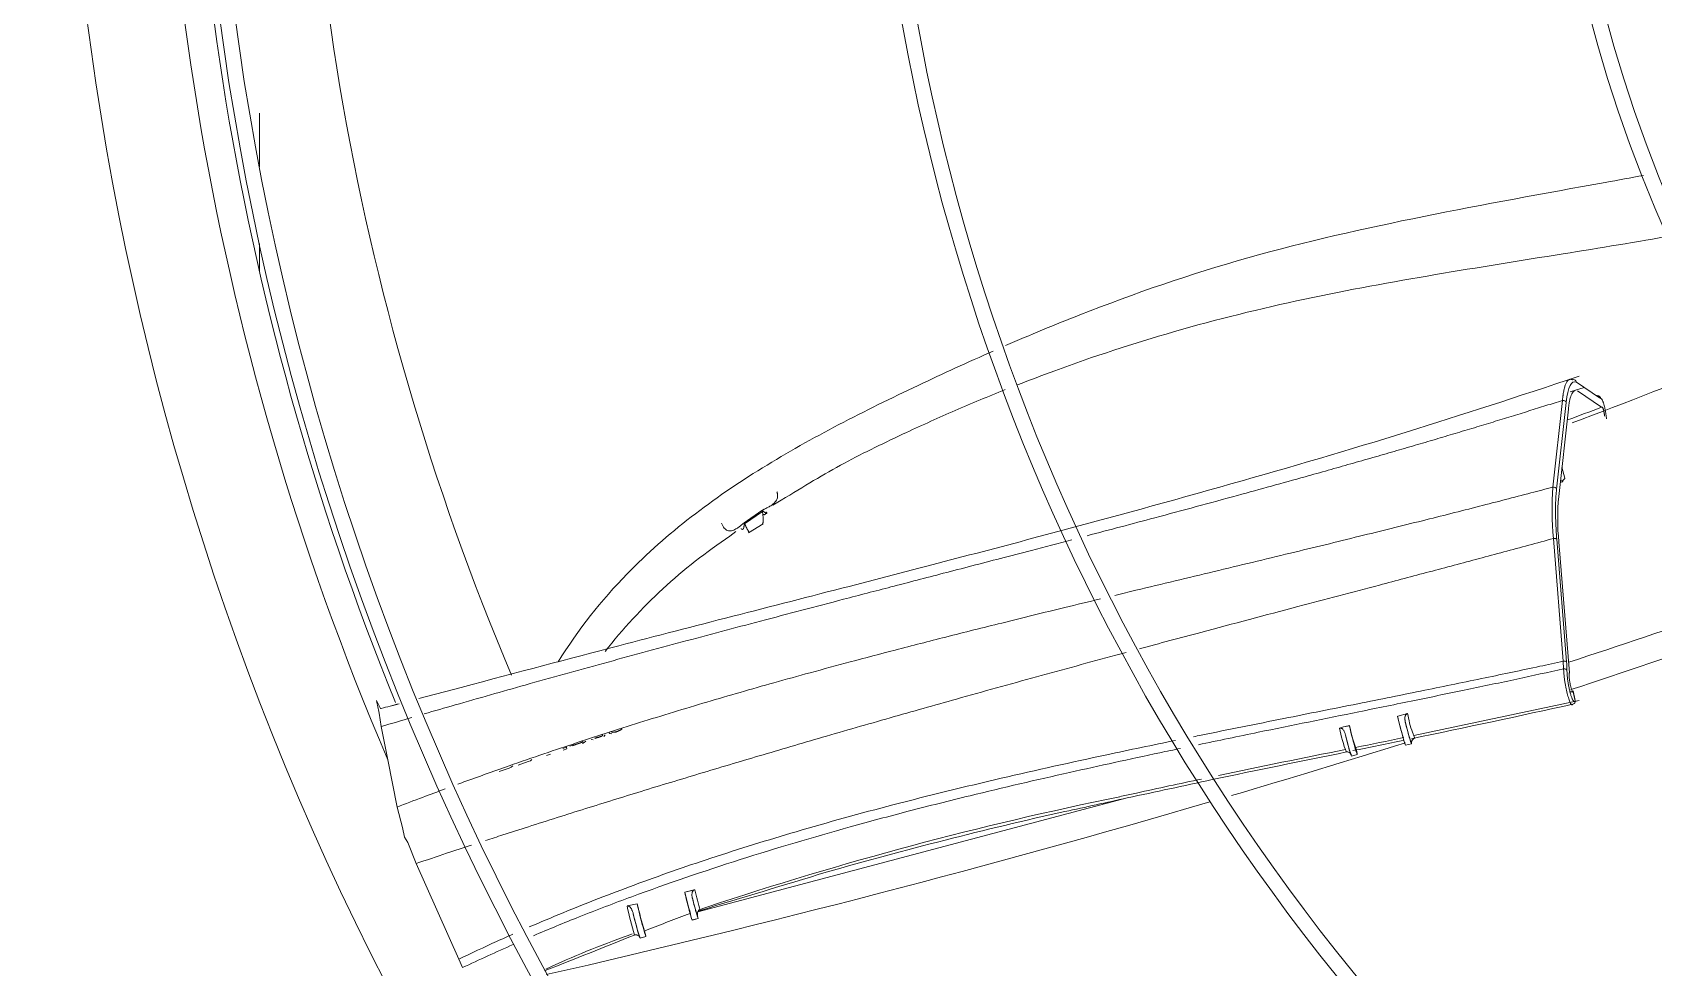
# Model space of a CAD drawing. Header units: millimetres. Extents: x 113490 to 142599, y -20467 to 115.
# Drawn here: x 133195.7 to 133460.5, y -11575.6 to -11422.9 of the extents above; entities that cross this region are included whole.
import ezdxf

# ---------------------------------------------------------------- set-up
doc = ezdxf.new("R2010")
doc.units = ezdxf.units.MM
doc.layers.add('DV3_0', color=7, linetype='Continuous')

msp = doc.modelspace()

# ---------------------------------------------------------------- linework, layer by layer
at = {"layer": 'DV3_0', "color": 7, "linetype": 'Continuous', "lineweight": 15}
for p, q in [((133232.75, -11444.84), (133232.75, -11436.07)), ((133232.75, -11461.9), (133232.75, -11457.32)), ((133447.85, -11479.98), (133451.64, -11482.54)), ((133449.13, -11480.84), (133446.84, -11481.58)), ((133451.97, -11484.07), (133448.04, -11481.39)), ((133451.45, -11482.22), (133451.45, -11482.22)), ((133446.54, -11484.4), (133444.96, -11498.62)), ((133445.98, -11495.66), (133445.49, -11493.83)), ((133314.82, -11500.95), (133311.93, -11502.95)), ((133316.59, -11500.06), (133317.98, -11499.25)), ((133309.6, -11505.13), (133310.57, -11504.37)), ((133311.93, -11502.95), (133312, -11503.09)), ((133312.63, -11504.58), (133315.05, -11503.1)), ((133444.98, -11506.04), (133446.7, -11527.45)), ((133265.72, -11529.82), (133258.81, -11531.64)), ((133447.67, -11531.96), (133447.3, -11530.37)), ((133251.88, -11531.96), (133252.52, -11533.29)), ((133252.62, -11533.27), (133252.52, -11533.29)), ((133255.59, -11532.49), (133254.4, -11532.81)), ((133421.29, -11537.66), (133448.31, -11531.98)), ((133252.33, -11534.02), (133252.62, -11536.21)), ((133252.62, -11536.21), (133253.71, -11541.62)), ((133409.82, -11536.28), (133410.79, -11536.04)), ((133410.8, -11536.09), (133409.82, -11536.28)), ((133410.8, -11536.09), (133410.79, -11536.04)), ((133418.66, -11534.53), (133420.28, -11534.08)), ((133285.13, -11538.88), (133283.47, -11539.42)), ((133285.47, -11538.73), (133285.13, -11538.88)), ((133285.41, -11538.81), (133285.14, -11538.93)), ((133285.6, -11538.67), (133285.41, -11538.81)), ((133285.54, -11538.99), (133285.8, -11538.84)), ((133285.8, -11538.84), (133286.04, -11538.61)), ((133286.94, -11538.32), (133287.26, -11538.37)), ((133287.98, -11537.97), (133287.49, -11538.09)), ((133287.94, -11538.08), (133287.58, -11538.16)), ((133288.21, -11537.99), (133287.94, -11538.08)), ((133288.26, -11537.88), (133287.98, -11537.97)), ((133288.55, -11537.85), (133288.21, -11537.99)), ((133288.67, -11537.71), (133288.26, -11537.88)), ((133288.74, -11537.71), (133288.55, -11537.85)), ((133288.85, -11537.57), (133288.74, -11537.71)), ((133289, -11537.82), (133289.24, -11537.59)), ((133289.9, -11537.24), (133290, -11537.35)), ((133290, -11537.35), (133290.32, -11537.4)), ((133290.41, -11537.19), (133290.24, -11537.13)), ((133290.55, -11537.12), (133290.28, -11537.14)), ((133291.05, -11537), (133290.55, -11537.12)), ((133291, -11537.11), (133290.64, -11537.19)), ((133291.28, -11537.03), (133291, -11537.11)), ((133291.32, -11536.91), (133291.05, -11537)), ((133291.61, -11536.88), (133291.28, -11537.03)), ((133291.73, -11536.75), (133291.32, -11536.91)), ((133291.8, -11536.75), (133291.61, -11536.88)), ((133291.99, -11536.59), (133291.73, -11536.75)), ((133409.13, -11536.47), (133409.82, -11536.28)), ((133279.65, -11540.95), (133280.27, -11540.74)), ((133282.91, -11539.6), (133282.29, -11539.8)), ((133282.36, -11540.06), (133282.98, -11539.86)), ((133282.98, -11539.86), (133282.85, -11539.4)), ((133285.14, -11538.93), (133283.89, -11539.34)), ((133411.09, -11541.02), (133412.06, -11540.78)), ((133419.93, -11539.26), (133420.9, -11539.01)), ((133253.71, -11541.62), (133255.23, -11549.36)), ((133271.89, -11543.55), (133273.55, -11542.99)), ((133273.55, -11542.99), (133273.89, -11542.83)), ((133273.89, -11542.83), (133274.14, -11542.63)), ((133275.01, -11542.5), (133276.67, -11541.94)), ((133276.67, -11541.94), (133277.01, -11541.79)), ((133277.01, -11541.79), (133277.25, -11541.59)), ((133255.23, -11549.36), (133256.13, -11552.7)), ((133374.48, -11547.85), (133304.36, -11566.45)), ((133373.26, -11547.66), (133375.99, -11547.07)), ((133256.13, -11552.7), (133256.46, -11554.25)), ((133256.46, -11554.25), (133256.97, -11555.15)), ((133256.97, -11555.15), (133258.34, -11558.58)), ((133258.34, -11558.58), (133265.31, -11574.2)), ((133292.79, -11565.51), (133294.44, -11565.14)), ((133302.21, -11563.27), (133303.74, -11562.88)), ((133302.21, -11563.27), (133303.86, -11562.89)), ((133302.63, -11566.88), (133303.09, -11566.73)), ((133303.16, -11566.74), (133302.63, -11566.88)), ((133303.44, -11567.8), (133304.41, -11567.56)), ((133303.45, -11567.77), (133304.41, -11567.53)), ((133304.41, -11567.53), (133304.32, -11567.17)), ((133304.42, -11566.2), (133305.82, -11565.7)), ((133292.99, -11570.31), (133293.65, -11570.08)), ((133294.91, -11570.73), (133294.89, -11570.64)), ((133294.91, -11570.76), (133295.88, -11570.52)), ((133295.87, -11570.39), (133295.66, -11569.6)), ((133265.31, -11574.2), (133265.91, -11575.57))]:
    msp.add_line(p, q, dxfattribs=at)
at = {"layer": 'DV3_0', "color": 7, "linetype": 'Continuous', "lineweight": 20}
for p, q in [((133444.02, -11497.11), (133445.58, -11482.96)), ((133444.62, -11497.45), (133446.19, -11483.28)), ((133314.9, -11501.09), (133312, -11503.09)), ((133445.71, -11525.54), (133444.11, -11505.5)), ((133446.24, -11525.65), (133444.64, -11505.61)), ((133445.75, -11526.8), (133445.71, -11525.54)), ((133447.67, -11532), (133447.34, -11530.58))]:
    msp.add_line(p, q, dxfattribs=at)
at = {"layer": 'DV3_0', "color": 7, "linetype": 'Continuous', "lineweight": 15}
for centre, radius, start, end in [((133678.24, -11359.99), 477.5, 136.9802, 223.0198), ((133678.24, -11359.99), 456, 136.2282, 225.3442), ((133678.24, -11359.99), 453.5, 135.9912, 225.5589), ((133678.24, -11359.99), 343.5, 135.6595, 225.6229), ((133678.24, -11359.99), 346, 136.506, 225.3203), ((133678.24, -11359.99), 236, 136.9648, 225.2631), ((133678.24, -11359.99), 233.5, 136.5342, 225.7814), ((133678.24, -11359.99), 457, 175.6931, 202.1465), ((133142.11, -10669.83), 871.89, 290.47901, 292.33228), ((133106.74, -10566.14), 980.7, 290.2634, 290.61082), ((133484.03, -11502.21), 39.24, 174.7559, 185.6061), ((133304.32, -11507.47), 12.36, 31.0863, 31.8376), ((133357.21, -11577.14), 86.33, 123.4772, 141.9595), ((133678.24, -11359.99), 551.5, 195.4775, 254.5225), ((132847.22, -9701.77), 1919.9, 288.19223, 289.74418), ((132867.8, -9772.02), 1851.09, 288.2319, 289.91843), ((133447.18, -11532.07), 0.5, 330.9289, 12.9262), ((133433.25, -11531.88), 22.84, 190.619, 201.0388), ((133442.4, -11529.93), 24.19, 190.9795, 199.6375), ((133436.1, -11531.62), 16.01, 188.8273, 200.2081), ((132867.8, -9772.02), 1851.09, 286.43453, 287.35385), ((133434.62, -11531.1), 26.05, 191.8874, 200.9495), ((133263.24, -10805.57), 748.94, 281.43776, 282.05045), ((133421.61, -11538.8), 0.682, 100.6555, 179.6082), ((133713.75, -13086.93), 1576.47, 101.10452, 101.8727), ((133410.34, -11541.1), 0.775, 14.577, 74.918), ((132952, -9548.27), 2043.73, 281.93018, 282.32762), ((133713.75, -13086.93), 1576.47, 101.97651, 102.37149), ((132867.8, -9772.02), 1851.09, 282.85376, 286.32061), ((133490.64, -12121.51), 585.73, 101.56002, 108.39319), ((133155.84, -10575.34), 996.79, 282.07121, 282.67051), ((131470.22, -5475.5), 6361.01, 286.762242, 286.955844), ((133355.19, -11550.91), 62.39, 193.1783, 197.4298), ((133363.98, -11548.14), 63.6, 193.7672, 196.9844), ((133303.82, -11562.68), 0.217, 249.4082, 281.2988), ((133349.45, -11553.68), 57.87, 191.8004, 196.6527), ((133343.06, -11554.98), 50.66, 193.4884, 198.1214), ((133639.63, -12438.16), 934.19, 111.14595, 111.60499), ((133305.43, -11566.87), 1.15, 158.6355, 195.001), ((133305.01, -11567.18), 0.98, 106.1831, 132.1162), ((132169.24, -8765.95), 3021.46, 291.55519, 291.85481), ((133345.17, -11716.99), 155.68, 109.5835, 114.9362)]:
    msp.add_arc(centre, radius, start, end, dxfattribs=at)
at = {"layer": 'DV3_0', "color": 7, "linetype": 'Continuous', "lineweight": 20}
for centre, radius, start, end in [((133678.24, -11359.99), 461.75, 175.5375, 203.1631), ((133669.56, -11360.32), 429.63, 176.1966, 202.9452), ((133489.26, -11500.81), 45.39, 175.3182, 185.9265), ((133426.38, -11527.28), 19.93, 0.7189, 4.7029), ((133031.02, -9651.69), 1926.37, 281.67731, 282.47942), ((133457.95, -11526.44), 39.1, 193.4878, 198.6422), ((133443.8, -11529.61), 34.61, 193.3187, 199.0477), ((133031.02, -9651.69), 1926.37, 281.38636, 281.64157), ((133436.1, -11531.62), 16.01, 200.2081, 203.8309), ((134320.95, -16025.12), 4576.28, 101.47805, 101.75882), ((133514.85, -12223.32), 689.87, 102.60617, 105.9473), ((133344.93, -11553.88), 42.73, 194.0223, 198.1249), ((133359.62, -11550.05), 57.22, 192.9705, 196.4331)]:
    msp.add_arc(centre, radius, start, end, dxfattribs=at)
for centre, major_axis, ratio, start_param, end_param in [((133449.94, -11496.51), (2.47, -16.6), 0.179754, 3.019318, 3.763452), ((133447.37, -11480.06), (-0.218, -0.45), 0.976139, 2.165143, 3.931409), ((133445.71, -11483.35), (-0.498, 0.049), 0.805706, 3.450205, 5.061922), ((133451.02, -11477.26), (0.83, -5.36), 0.179908, -0.200081, -0.039458), ((133444.13, -11497.52), (-0.496, 0.063), 0.833159, 3.472934, 5.046604), ((133445.76, -11525.72), (-0.498, -0.04), 0.37387, 3.336805, 4.768335), ((133445.82, -11527.11), (-0.5, -0.005), 0.617283, 3.372309, 4.844377), ((133447.18, -11532.07), (-0.437, 0.243), 0.958352, 3.141576, 3.823082), ((133447.18, -11532.07), (-0.487, -0.112), 0.366919, 2.946969, 3.140847), ((133410.44, -11541.03), (0.698, 0.05), 0.984426, 1.359553, 1.70257)]:
    msp.add_ellipse(centre, major_axis=major_axis, ratio=ratio, start_param=start_param, end_param=end_param, dxfattribs=at)
at = {"layer": 'DV3_0', "color": 7, "linetype": 'Continuous', "lineweight": 15}
for centre, major_axis, ratio, start_param, end_param in [((133451.16, -11482.62), (-0.319, -0.385), 0.964026, 2.39814, 4.055708), ((132166.16, -12010.67), (1052.8, 567.59), 0.529579, -0.151955, -0.148725), ((133447.18, -11532.07), (-0.437, 0.243), 0.958352, 2.27676, 3.141576), ((133411.32, -11537.87), (-0.74, 2.91), 0.031385, 0.880663, 3.86689), ((133419.19, -11536.35), (-0.74, 2.91), 0.031385, 0.886622, 3.141589), ((133420.16, -11536.11), (-0.74, 2.91), 0.031385, 1.37262, 3.36681), ((133410.36, -11538.12), (-0.74, 2.91), 0.031385, 1.377637, 3.141593), ((133295.07, -11567.32), (-0.81, 3.2), 0.031385, 0.813261, 3.41258), ((133302.7, -11564.89), (-0.74, 2.91), 0.031385, 0.97146, 3.141593), ((133303.67, -11564.65), (-0.74, 2.91), 0.031385, 1.418641, 3.277547), ((133294.1, -11567.56), (-0.81, 3.2), 0.031385, 1.319686, 3.141593)]:
    msp.add_ellipse(centre, major_axis=major_axis, ratio=ratio, start_param=start_param, end_param=end_param, dxfattribs=at)
for points, knots in [([(133458.81, -11446.21), (133456.72, -11446.6), (133454.64, -11446.98), (133442.59, -11449.17), (133432.71, -11450.94), (133413.18, -11454.88), (133403.56, -11457.04), (133384.8, -11462.32), (133375.68, -11465.47), (133362.67, -11470.59), (133358.63, -11472.26), (133354.63, -11474)], [0.0988758, 0.0988758, 0.0988758, 0.0988758, 0.125, 0.125, 0.25, 0.25, 0.375, 0.375, 0.5, 0.5, 0.5569003, 0.5569003, 0.5569003, 0.5569003]), ([(133356.56, -11480.41), (133358.58, -11479.62), (133366.98, -11476.44), (133382.51, -11471.34), (133403.31, -11466.23), (133424.65, -11462.37), (133444.6, -11459.2), (133457.74, -11457.07), (133463.58, -11456.01)], [0.2428611, 0.2428611, 0.2428611, 0.2428611, 0.2795611, 0.3948142, 0.5195556, 0.6421753, 0.7617357, 0.8637565, 0.8637565, 0.8637565, 0.8637565]), ([(133352.59, -11474.9), (133348.48, -11476.71), (133344.4, -11478.58), (133331.63, -11484.63), (133322.98, -11488.98), (133306.82, -11498.96), (133299.3, -11504.6), (133288.6, -11515.6), (133284.8, -11520.37), (133281.54, -11525.66)], [0.5665409, 0.5665409, 0.5665409, 0.5665409, 0.625, 0.625, 0.75, 0.75, 0.875, 0.875, 0.9567536, 0.9567536, 0.9567536, 0.9567536]), ([(133448.28, -11479.01), (133437.96, -11482.42), (133420.49, -11488.17), (133391.17, -11496.76), (133360.92, -11505.04), (133327.71, -11513.7), (133294.78, -11522.09), (133275.15, -11527.31), (133265.72, -11529.82)], [0, 0, 0, 0, 0.15645, 0.313934, 0.474258, 0.65466, 0.859412, 1, 1, 1, 1]), ([(133446.7, -11479.55), (133446.72, -11479.54), (133446.8, -11479.51), (133446.92, -11479.5), (133447.06, -11479.52), (133447.16, -11479.57), (133447.21, -11479.59)], [0.7789943, 0.7789943, 0.7789943, 0.7789943, 0.8174029, 0.8795263, 0.9404048, 1, 1, 1, 1]), ([(133317.98, -11499.25), (133321.72, -11496.96), (133327.86, -11493.23), (133337.65, -11488.5), (133346.4, -11484.55), (133351.81, -11482.3), (133354.56, -11481.2)], [0, 0, 0, 0, 0.0674341, 0.1313492, 0.1805317, 0.2307038, 0.2307038, 0.2307038, 0.2307038]), ([(133447.58, -11481.36), (133447.56, -11481.37), (133447.47, -11481.41), (133447.3, -11481.55), (133447.1, -11481.86), (133446.92, -11482.31), (133446.79, -11482.75), (133446.71, -11483.16), (133446.65, -11483.47), (133446.59, -11483.89), (133446.56, -11484.22), (133446.54, -11484.4)], [0.2206589, 0.2206589, 0.2206589, 0.2206589, 0.2457421, 0.3663177, 0.4945423, 0.6134411, 0.7461812, 0.7911285, 0.8485935, 0.918337, 1, 1, 1, 1]), ([(133451.81, -11482.62), (133451.83, -11482.63), (133451.88, -11482.64), (133451.95, -11482.7), (133452.02, -11482.8), (133452.08, -11482.92), (133452.15, -11483.06), (133452.21, -11483.2), (133452.26, -11483.35), (133452.3, -11483.5), (133452.35, -11483.64), (133452.39, -11483.78), (133452.43, -11483.94), (133452.47, -11484.13), (133452.52, -11484.34), (133452.57, -11484.59), (133452.61, -11484.85), (133452.66, -11485.12), (133452.7, -11485.38), (133452.73, -11485.66), (133452.75, -11485.84), (133452.76, -11485.94)], [0, 0, 0, 0, 0.070656, 0.138985, 0.205034, 0.267514, 0.324952, 0.376491, 0.422024, 0.462559, 0.49991, 0.536192, 0.5739, 0.615856, 0.664062, 0.718193, 0.775155, 0.831278, 0.884322, 0.938551, 1, 1, 1, 1]), ([(133452.45, -11485.52), (133452.44, -11485.47), (133452.43, -11485.37), (133452.41, -11485.23), (133452.39, -11485.08), (133452.37, -11484.95), (133452.34, -11484.77), (133452.29, -11484.57), (133452.23, -11484.35), (133452.18, -11484.22), (133452.13, -11484.13), (133452.1, -11484.08), (133452.06, -11484.05), (133452.03, -11484.03), (133452, -11484.04), (133451.98, -11484.06), (133451.97, -11484.07)], [0, 0, 0, 0, 0.061484, 0.120759, 0.17791, 0.233099, 0.286578, 0.387652, 0.494958, 0.599985, 0.656741, 0.717347, 0.789284, 0.851454, 0.928238, 1, 1, 1, 1]), ([(133445.96, -11495.58), (133445.98, -11495.67), (133445.9, -11495.83), (133445.62, -11496.03), (133445.43, -11496.1), (133445.32, -11496.14)], [0.5009267, 0.5009267, 0.5009267, 0.5009267, 0.7479007, 0.8535179, 1, 1, 1, 1]), ([(133445.34, -11496.1), (133445.37, -11496.09), (133445.44, -11496.07), (133445.53, -11496.07), (133445.58, -11496.09), (133445.61, -11496.11), (133445.62, -11496.13), (133445.63, -11496.16), (133445.61, -11496.19), (133445.58, -11496.24), (133445.5, -11496.29), (133445.43, -11496.32), (133445.4, -11496.33)], [0, 0, 0, 0, 0.124634, 0.249634, 0.374563, 0.424786, 0.500012, 0.562745, 0.625486, 0.750415, 0.875412, 1, 1, 1, 1]), ([(133317.28, -11497.89), (133317.3, -11497.94), (133317.32, -11498.03), (133317.35, -11498.16), (133317.38, -11498.29), (133317.39, -11498.41), (133317.39, -11498.53), (133317.39, -11498.64), (133317.38, -11498.8), (133317.33, -11499.01), (133317.19, -11499.3), (133316.94, -11499.63), (133316.53, -11499.99), (133316.11, -11500.26), (133315.74, -11500.46), (133315.48, -11500.59), (133315.27, -11500.69), (133315.11, -11500.77), (133315.03, -11500.81), (133314.96, -11500.85), (133314.88, -11500.9), (133314.84, -11500.93), (133314.82, -11500.95)], [0, 0, 0, 0, 0.032328, 0.063073, 0.092245, 0.119888, 0.146068, 0.170876, 0.194414, 0.256978, 0.319523, 0.419318, 0.545451, 0.702088, 0.765789, 0.831971, 0.904287, 0.924636, 0.944337, 0.963782, 0.98257, 1, 1, 1, 1]), ([(133314.9, -11501.09), (133314.91, -11501.16), (133314.93, -11501.31), (133314.96, -11501.52), (133314.98, -11501.73), (133315, -11501.92), (133315.02, -11502.11), (133315.03, -11502.29), (133315.03, -11502.46), (133315.03, -11502.61), (133315.02, -11502.75), (133315, -11502.88), (133314.98, -11502.99), (133314.95, -11503.08), (133314.91, -11503.16), (133314.86, -11503.22), (133314.82, -11503.24), (133314.8, -11503.25)], [0, 0, 0, 0, 0.0319985, 0.0644103, 0.0972083, 0.1303695, 0.1638756, 0.1977141, 0.2318782, 0.2663682, 0.3011914, 0.3363627, 0.3719057, 0.4078521, 0.444243, 0.4811279, 0.5185658, 0.5185658, 0.5185658, 0.5185658]), ([(133315.51, -11501.17), (133315.55, -11501.21), (133315.61, -11501.29), (133315.65, -11501.41), (133315.6, -11501.44), (133315.46, -11501.37), (133315.32, -11501.27), (133315.17, -11501.15), (133315.05, -11501.07), (133314.98, -11501.05), (133314.93, -11501.06), (133314.91, -11501.08), (133314.9, -11501.09)], [0, 0, 0, 0, 0.126378, 0.21914, 0.466092, 0.602057, 0.745168, 0.891066, 0.957479, 0.981985, 0.99081, 1, 1, 1, 1]), ([(133315.51, -11501.17), (133315.51, -11501.2), (133315.5, -11501.26), (133315.48, -11501.34), (133315.46, -11501.4), (133315.43, -11501.46), (133315.4, -11501.51), (133315.37, -11501.55), (133315.33, -11501.58), (133315.29, -11501.6), (133315.25, -11501.61), (133315.2, -11501.62), (133315.15, -11501.61), (133315.1, -11501.6), (133315.04, -11501.57), (133314.99, -11501.55), (133314.96, -11501.53)], [0, 0, 0, 0, 0.0396478, 0.0788683, 0.1176969, 0.1561688, 0.1943187, 0.232181, 0.2697894, 0.3071769, 0.3443762, 0.3814187, 0.4183352, 0.4551558, 0.4919094, 0.5415641, 0.5415641, 0.5415641, 0.5415641]), ([(133311.93, -11502.95), (133311.87, -11502.99), (133311.72, -11503.1), (133311.42, -11503.34), (133311.05, -11503.65), (133310.51, -11504.01), (133309.9, -11504.31), (133309.19, -11504.26), (133308.57, -11503.79), (133308.35, -11503.3), (133308.22, -11503)], [0, 0, 0, 0, 0.04318, 0.110156, 0.237581, 0.354066, 0.528948, 0.673893, 0.807982, 1, 1, 1, 1]), ([(133312, -11503.09), (133311.99, -11503.1), (133311.96, -11503.14), (133311.95, -11503.19), (133311.93, -11503.27), (133311.92, -11503.36), (133311.9, -11503.49), (133311.88, -11503.67), (133311.82, -11503.85), (133311.73, -11504.02), (133311.57, -11504.1), (133311.48, -11503.94), (133311.44, -11503.87)], [0, 0, 0, 0, 0.012152, 0.036167, 0.072819, 0.121928, 0.182541, 0.276734, 0.444448, 0.565014, 0.79299, 1, 1, 1, 1]), ([(133311.44, -11503.87), (133311.44, -11503.87), (133311.45, -11503.89), (133311.47, -11503.92), (133311.49, -11503.94), (133311.51, -11503.97), (133311.52, -11503.99), (133311.53, -11503.99)], [0, 0, 0, 0, 0.0162808, 0.0362064, 0.0597339, 0.0868175, 0.1174109, 0.1174109, 0.1174109, 0.1174109]), ([(133312, -11503.09), (133312.02, -11503.15), (133312.08, -11503.27), (133312.16, -11503.43), (133312.23, -11503.58), (133312.3, -11503.72), (133312.36, -11503.84), (133312.42, -11503.96), (133312.48, -11504.07), (133312.53, -11504.16), (133312.57, -11504.24), (133312.61, -11504.31), (133312.65, -11504.37), (133312.68, -11504.42), (133312.71, -11504.45), (133312.73, -11504.48), (133312.75, -11504.49), (133312.76, -11504.49), (133312.77, -11504.49), (133312.77, -11504.49)], [0, 0, 0, 0, 0.0318903, 0.0633931, 0.0945091, 0.1252398, 0.1555879, 0.1855574, 0.2151535, 0.2443828, 0.2732533, 0.3017752, 0.3299622, 0.3578293, 0.3853906, 0.4126604, 0.4396522, 0.4663794, 0.4748855, 0.4748855, 0.4748855, 0.4748855]), ([(133446.7, -11527.45), (133446.69, -11527.47), (133446.69, -11527.52), (133446.68, -11527.6), (133446.67, -11527.7), (133446.67, -11527.87), (133446.68, -11528.07), (133446.69, -11528.33), (133446.72, -11528.59), (133446.77, -11528.96), (133446.85, -11529.42), (133446.97, -11529.92), (133447.08, -11530.24), (133447.17, -11530.43), (133447.22, -11530.51), (133447.26, -11530.55), (133447.29, -11530.57), (133447.32, -11530.58), (133447.34, -11530.58), (133447.34, -11530.58)], [0, 0, 0, 0, 0.024695, 0.053782, 0.087879, 0.127694, 0.203988, 0.253847, 0.318526, 0.37839, 0.501334, 0.62403, 0.747508, 0.806312, 0.8729, 0.899948, 0.936287, 0.974327, 1, 1, 1, 1]), ([(133447.34, -11530.58), (133447.35, -11530.57), (133447.35, -11530.57), (133447.35, -11530.57), (133447.33, -11530.56), (133447.3, -11530.55), (133447.23, -11530.54), (133447.15, -11530.53), (133447.05, -11530.54), (133446.95, -11530.55), (133446.88, -11530.56), (133446.84, -11530.57)], [0, 0, 0, 0, 0.087092, 0.172213, 0.257026, 0.380631, 0.50268, 0.627614, 0.750237, 0.875771, 1, 1, 1, 1]), ([(133447.29, -11532.55), (133447.28, -11532.56), (133447.27, -11532.59), (133447.24, -11532.62), (133447.22, -11532.64), (133447.2, -11532.66), (133447.17, -11532.67), (133447.15, -11532.67), (133447.1, -11532.65), (133447.02, -11532.6), (133446.94, -11532.49), (133446.91, -11532.42)], [0, 0, 0, 0, 0.0206902, 0.0405381, 0.0595432, 0.0777058, 0.0950265, 0.1115061, 0.1271451, 0.1930185, 0.2534069, 0.2534069, 0.2534069, 0.2534069]), ([(133419.93, -11535.56), (133419.91, -11535.51), (133419.89, -11535.41), (133419.86, -11535.26), (133419.85, -11535.13), (133419.83, -11535), (133419.83, -11534.83), (133419.84, -11534.65), (133419.9, -11534.45), (133419.97, -11534.3), (133420.07, -11534.19), (133420.17, -11534.12), (133420.24, -11534.09), (133420.28, -11534.08)], [0, 0, 0, 0, 0.088851, 0.173568, 0.254282, 0.331144, 0.404329, 0.55088, 0.680167, 0.780153, 0.868435, 0.936175, 1, 1, 1, 1]), ([(133409.13, -11536.47), (133409.15, -11536.46), (133409.19, -11536.45), (133409.25, -11536.45), (133409.3, -11536.45), (133409.39, -11536.46), (133409.51, -11536.5), (133409.64, -11536.6), (133409.78, -11536.74), (133409.89, -11536.92), (133409.98, -11537.12), (133410.06, -11537.34), (133410.1, -11537.5), (133410.12, -11537.58)], [0, 0, 0, 0, 0.032379, 0.064877, 0.098196, 0.132989, 0.220633, 0.319533, 0.44843, 0.594641, 0.718998, 0.853852, 1, 1, 1, 1]), ([(133421.48, -11538.08), (133421.46, -11538.08), (133421.42, -11538.09), (133421.35, -11538.12), (133421.2, -11538.2), (133421.07, -11538.35), (133420.98, -11538.52), (133420.93, -11538.66), (133420.91, -11538.77), (133420.9, -11538.87), (133420.9, -11538.91), (133420.9, -11538.94)], [0, 0, 0, 0, 0.0308, 0.062191, 0.13033, 0.312414, 0.440895, 0.587725, 0.713605, 0.850761, 1, 1, 1, 1]), ([(133303.47, -11564.23), (133303.46, -11564.18), (133303.43, -11564.08), (133303.41, -11563.94), (133303.39, -11563.8), (133303.39, -11563.64), (133303.4, -11563.46), (133303.43, -11563.28), (133303.49, -11563.14), (133303.57, -11563.03), (133303.65, -11562.94), (133303.71, -11562.9), (133303.74, -11562.88)], [0, 0, 0, 0, 0.101988, 0.199112, 0.29162, 0.379801, 0.524136, 0.654838, 0.75935, 0.85428, 0.929517, 1, 1, 1, 1]), ([(133292.79, -11565.51), (133292.81, -11565.51), (133292.85, -11565.5), (133292.91, -11565.5), (133292.97, -11565.51), (133293.06, -11565.53), (133293.17, -11565.58), (133293.31, -11565.69), (133293.44, -11565.85), (133293.55, -11566.05), (133293.65, -11566.28), (133293.73, -11566.52), (133293.78, -11566.7), (133293.8, -11566.79)], [0, 0, 0, 0, 0.029358, 0.059261, 0.090527, 0.123873, 0.209457, 0.309205, 0.438254, 0.585956, 0.712395, 0.850229, 1, 1, 1, 1]), ([(133294, -11570.26), (133294.02, -11570.25), (133294.05, -11570.24), (133294.11, -11570.23), (133294.16, -11570.22), (133294.24, -11570.22), (133294.34, -11570.23), (133294.51, -11570.27), (133294.67, -11570.37), (133294.79, -11570.49), (133294.85, -11570.58), (133294.87, -11570.62), (133294.89, -11570.64)], [0, 0, 0, 0, 0.050319, 0.100915, 0.151856, 0.203202, 0.306476, 0.420612, 0.688125, 0.841016, 0.929395, 1, 1, 1, 1])]:
    msp.add_open_spline(points, degree=3, knots=knots, dxfattribs=at)
at = {"layer": 'DV3_0', "color": 7, "linetype": 'Continuous', "lineweight": 20}
for points, knots in [([(133445.58, -11482.96), (133445.58, -11482.88), (133445.59, -11482.74), (133445.61, -11482.55), (133445.63, -11482.39), (133445.65, -11482.25), (133445.66, -11482.15), (133445.69, -11481.93), (133445.74, -11481.64), (133445.84, -11481.13), (133445.97, -11480.61), (133446.17, -11480.11), (133446.39, -11479.76), (133446.58, -11479.6), (133446.68, -11479.56), (133446.7, -11479.55)], [0, 0, 0, 0, 0.0298431, 0.0562608, 0.079214, 0.0986714, 0.1146082, 0.1270052, 0.1941541, 0.2536274, 0.3863546, 0.5051986, 0.6334618, 0.7540799, 0.7789943, 0.7789943, 0.7789943, 0.7789943]), ([(133445.58, -11482.96), (133444.67, -11483.24), (133442.84, -11483.82), (133440.05, -11484.69), (133437.17, -11485.59), (133434.2, -11486.49), (133431.15, -11487.42), (133428.01, -11488.36), (133424.78, -11489.32), (133421.46, -11490.3), (133418.05, -11491.29), (133414.55, -11492.3), (133410.96, -11493.32), (133407.29, -11494.37), (133401.13, -11496.09), (133391.69, -11498.7), (133379.81, -11501.91), (133371.61, -11504.08), (133367.92, -11505.06)], [0, 0, 0, 0, 0.014183, 0.0288022, 0.0438596, 0.0593574, 0.0752979, 0.0916834, 0.108516, 0.1257975, 0.14353, 0.1617153, 0.1803553, 0.199452, 0.2190068, 0.2761651, 0.3462044, 0.4033553, 0.4033553, 0.4033553, 0.4033553]), ([(133444.02, -11497.11), (133442.82, -11497.43), (133438.82, -11498.49), (133431.72, -11500.33), (133422.39, -11502.68), (133412.1, -11505.23), (133400.76, -11507.99), (133388.58, -11510.92), (133379.01, -11513.22), (133373.6, -11514.52), (133372.45, -11514.8)], [0, 0, 0, 0, 0.0191542, 0.0640617, 0.113509, 0.1678338, 0.2276236, 0.293451, 0.3607122, 0.3789398, 0.3789398, 0.3789398, 0.3789398]), ([(133444.64, -11505.61), (133444.61, -11505.25), (133444.56, -11504.53), (133444.5, -11503.49), (133444.46, -11502.49), (133444.43, -11501.53), (133444.43, -11500.61), (133444.45, -11499.74), (133444.48, -11498.92), (133444.54, -11498.14), (133444.59, -11497.67), (133444.62, -11497.45)], [0, 0, 0, 0, 0.109418, 0.218488, 0.328111, 0.438, 0.54803, 0.65855, 0.771091, 0.885182, 1, 1, 1, 1]), ([(133365.44, -11505.71), (133363.24, -11506.29), (133359.35, -11507.31), (133352.36, -11509.13), (133344.7, -11511.12), (133336.17, -11513.34), (133326.21, -11515.94), (133314.84, -11518.92), (133301.75, -11522.4), (133288.94, -11525.87), (133278.51, -11528.76), (133270.46, -11531.04), (133264.96, -11532.61), (133261.35, -11533.66), (133259.68, -11534.14)], [0.4161929, 0.4161929, 0.4161929, 0.4161929, 0.4501907, 0.4764166, 0.5245765, 0.5686568, 0.6086149, 0.6787752, 0.7448018, 0.8115932, 0.8776529, 0.9069317, 0.9370804, 0.9632634, 0.9632634, 0.9632634, 0.9632634]), ([(133444.11, -11505.5), (133442.76, -11505.87), (133440.05, -11506.6), (133436, -11507.7), (133431.94, -11508.78), (133427.88, -11509.87), (133423.82, -11510.95), (133419.76, -11512.02), (133412.6, -11513.92), (133401.52, -11516.84), (133390.11, -11519.87), (133381.48, -11522.17), (133378.13, -11523.07), (133376.47, -11523.52)], [0, 0, 0, 0, 0.0217234, 0.0434514, 0.0651837, 0.0869197, 0.1086594, 0.1304026, 0.1521493, 0.2236007, 0.3082973, 0.3353966, 0.3621618, 0.3621618, 0.3621618, 0.3621618]), ([(133370.12, -11515.36), (133368.17, -11515.83), (133362.8, -11517.13), (133354.37, -11519.2), (133345.15, -11521.51), (133336.89, -11523.63), (133329.51, -11525.57), (133322.9, -11527.36), (133316.91, -11529.02), (133311.3, -11530.61), (133305.82, -11532.21), (133300.35, -11533.86), (133294.85, -11535.55), (133289.39, -11537.29), (133283.95, -11539.06), (133278.43, -11540.92), (133272.6, -11542.94), (133268.13, -11544.54), (133265.58, -11545.47), (133265.13, -11545.64)], [0.3911704, 0.3911704, 0.3911704, 0.3911704, 0.4219505, 0.4760424, 0.5241516, 0.5674854, 0.6062973, 0.6407511, 0.6718307, 0.7009715, 0.72961, 0.7586398, 0.7878647, 0.8169556, 0.8456389, 0.874599, 0.9053004, 0.9392274, 0.9465458, 0.9465458, 0.9465458, 0.9465458]), ([(133374.33, -11524.1), (133373.76, -11524.25), (133368.86, -11525.58), (133359.62, -11528.09), (133347.33, -11531.5), (133335.68, -11534.8), (133324.93, -11537.89), (133314.57, -11540.93), (133304.71, -11543.87), (133295.26, -11546.74), (133285.94, -11549.63), (133278.4, -11552.01), (133272.96, -11553.76), (133270.63, -11554.51), (133269.7, -11554.82)], [0.3735983, 0.3735983, 0.3735983, 0.3735983, 0.3827721, 0.4523653, 0.5223247, 0.580713, 0.6402671, 0.6958477, 0.7484166, 0.7999318, 0.8492257, 0.8999629, 0.9226776, 0.9379893, 0.9379893, 0.9379893, 0.9379893]), ([(133445.71, -11525.54), (133444.43, -11525.82), (133440.18, -11526.74), (133432.64, -11528.33), (133422.73, -11530.36), (133411.76, -11532.57), (133399.59, -11534.99), (133390.64, -11536.79), (133385.72, -11537.79), (133385.3, -11537.87)], [0, 0, 0, 0, 0.0210593, 0.0696993, 0.1235028, 0.183056, 0.2489584, 0.3224962, 0.3293416, 0.3293416, 0.3293416, 0.3293416]), ([(133445.75, -11526.8), (133443.22, -11527.35), (133437.98, -11528.5), (133429.87, -11530.2), (133421.26, -11531.98), (133409.88, -11534.3), (133398.1, -11536.68), (133389.36, -11538.49), (133386.1, -11539.17)], [0, 0, 0, 0, 0.0417012, 0.0860656, 0.1330959, 0.1827939, 0.2725774, 0.3260678, 0.3260678, 0.3260678, 0.3260678]), ([(133446.91, -11532.42), (133446.87, -11532.35), (133446.78, -11532.19), (133446.66, -11531.87), (133446.53, -11531.48), (133446.36, -11530.89), (133446.16, -11530.04), (133445.99, -11529.1), (133445.89, -11528.35), (133445.83, -11527.86), (133445.79, -11527.46), (133445.77, -11527.12), (133445.76, -11526.91), (133445.75, -11526.8)], [0.2534069, 0.2534069, 0.2534069, 0.2534069, 0.3175249, 0.3785502, 0.4412392, 0.5027172, 0.6254039, 0.7493043, 0.8107487, 0.8740286, 0.9140105, 0.9560016, 1, 1, 1, 1]), ([(133382.38, -11538.47), (133378.63, -11539.24), (133369.12, -11541.23), (133353.71, -11544.64), (133336.77, -11548.77), (133320.97, -11553.13), (133306.87, -11557.5), (133294.19, -11561.92), (133284.32, -11565.76), (133278.66, -11568.15), (133276.82, -11568.94)], [0.3452723, 0.3452723, 0.3452723, 0.3452723, 0.406586, 0.5009576, 0.5981454, 0.6857366, 0.7633916, 0.8342268, 0.9005803, 0.9325562, 0.9325562, 0.9325562, 0.9325562]), ([(133383.2, -11539.77), (133382.07, -11540.01), (133376.02, -11541.29), (133364.54, -11543.79), (133350.85, -11546.97), (133338.91, -11549.97), (133326.36, -11553.34), (133311.25, -11557.81), (133296.52, -11562.83), (133285.31, -11567.12), (133279.98, -11569.31), (133277.5, -11570.36)], [0.3419243, 0.3419243, 0.3419243, 0.3419243, 0.3606127, 0.4412254, 0.5306463, 0.5863802, 0.6389306, 0.739368, 0.8394667, 0.8887403, 0.9320126, 0.9320126, 0.9320126, 0.9320126]), ([(133263.11, -11546.38), (133261.87, -11546.84), (133259.24, -11547.83), (133256.61, -11548.83), (133255.23, -11549.36)], [0.95740736, 0.95740736, 0.95740736, 0.95740736, 0.97745289, 1, 1, 1, 1]), ([(133267.37, -11555.58), (133266.02, -11556.02), (133263.01, -11557.01), (133260, -11558.02), (133258.34, -11558.58)], [0.95067555, 0.95067555, 0.95067555, 0.95067555, 0.97269727, 1, 1, 1, 1]), ([(133274.14, -11570.11), (133273.26, -11570.51), (133270.3, -11571.83), (133267.36, -11573.21), (133265.31, -11574.2)], [0.94812441, 0.94812441, 0.94812441, 0.94812441, 0.96364208, 1, 1, 1, 1])]:
    msp.add_open_spline(points, degree=3, knots=knots, dxfattribs=at)
at = {"layer": 'DV3_0', "color": 7, "linetype": 'Continuous', "lineweight": 15}
msp.add_rational_spline([(133451.15, -11482.23), (133451.47, -11482.11), (133451.76, -11482.28), (133451.81, -11482.62)], [1.21852171348, 0.920082528787, 0.927331319704, 1.24026808623], degree=3, dxfattribs=at)
at = {"layer": 'DV3_0', "color": 7, "linetype": 'Continuous', "lineweight": 20}
msp.add_rational_spline([(133444.11, -11505.5), (133444.37, -11505.47), (133444.58, -11505.52), (133444.64, -11505.61)], [1.11446401249, 0.944538786466, 0.963807843942, 1.17227118492], degree=3, dxfattribs=at)
for points in [[(133447.67, -11532), (133447.65, -11532.03), (133447.61, -11532.08), (133447.55, -11532.11), (133447.48, -11532.1), (133447.41, -11532.05), (133447.33, -11531.96), (133447.25, -11531.83), (133447.17, -11531.67), (133447.08, -11531.47), (133447, -11531.24), (133446.92, -11530.99), (133446.83, -11530.7), (133446.75, -11530.4), (133446.68, -11530.08), (133446.61, -11529.74), (133446.55, -11529.39), (133446.49, -11529.04), (133446.44, -11528.68), (133446.39, -11528.33), (133446.36, -11527.98), (133446.33, -11527.65), (133446.31, -11527.33), (133446.31, -11527.13), (133446.31, -11527.03)], [(133255.59, -11532.48), (133254.6, -11532.74), (133253.61, -11533), (133252.62, -11533.27)], [(133257.67, -11534.73), (133255.99, -11535.22), (133254.31, -11535.72), (133252.62, -11536.21)], [(133274.19, -11571.8), (133271.42, -11573.03), (133268.66, -11574.3), (133265.91, -11575.57)]]:
    msp.add_open_spline(points, degree=3, dxfattribs=at)

doc.saveas('drawing.dxf')
